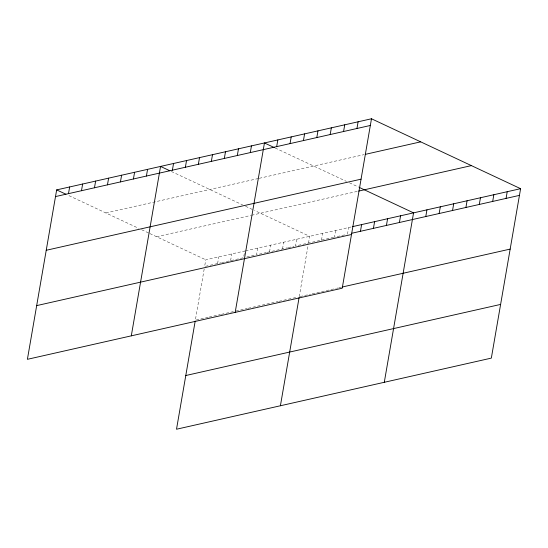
<?xml version="1.0" encoding="UTF-8"?>
<svg xmlns="http://www.w3.org/2000/svg" width="548" height="548" viewBox="0 0 548 548"><rect width="100%" height="100%" fill="white"/><g stroke="black" fill="none" stroke-linecap="round" stroke-linejoin="round"><path stroke-width="0.41" stroke-dasharray="2.74 2.06" d="M204.185 269.013L195.341 320.196L208.329 317.265M221.666 262.65L243.579 257.697L244.737 250.998L205.774 259.8L204.616 266.499L220.851 262.828M217.604 263.561L218.762 256.868M230.592 260.629L231.749 253.93M257.724 248.066L256.567 254.765L266.307 252.56M269.548 251.827L270.705 245.134M282.535 248.895L283.693 242.195M296.68 239.264L295.523 245.963L333.67 237.346M299.235 296.728L308.079 245.545M308.51 243.031L309.668 236.332L254.498 210.466M321.498 240.093L322.656 233.4M335.643 230.461L334.486 237.161L345.85 234.599M347.473 234.229L348.624 227.53M105.874 212.96L258.464 178.49M259.273 178.306L364.03 154.646M156.57 236.729L250.724 215.46M251.532 215.275L357.858 191.259M245.545 250.813L351.062 226.982M246.826 256.964L254.943 255.128M267.116 252.381L287.405 247.799M288.221 247.614L293.899 246.326M209.137 317.08L220.501 314.511M221.317 314.333L234.304 311.394M235.928 311.031L247.292 308.462M248.1 308.277L278.131 301.496M278.946 301.311L297.612 297.098M300.044 296.55L310.6 294.166M312.223 293.796L335.76 288.481M336.568 288.296L338.191 287.933M339.007 287.748L341.438 287.2M275.212 148.001L346.459 181.402M349.439 182.799L358.392 186.998M171.319 171.462L242.565 204.87M245.552 206.267L253.751 210.117M68.966 195.657L138.678 228.338M141.658 229.735L149.111 233.229M149.857 233.578L205.774 259.8"/><path stroke-width="0.82" d="M371.489 118.772L56.663 189.889L27.4 359.317L342.226 288.2L371.489 118.772L520.6 188.683L491.337 358.111L176.511 429.228L195.198 321.039M68.493 193.65L69.651 186.95M81.481 190.718L82.638 184.018M94.468 187.786L95.626 181.087M107.456 184.847L108.614 178.155M120.444 181.915L121.601 175.216M133.424 178.984L134.582 172.284M146.412 176.052L147.57 169.353M131.294 335.849L160.557 166.421L169.784 170.743M172.387 170.181L173.545 163.482M185.375 167.25L186.532 160.55M198.362 164.318L199.52 157.619M211.35 161.386L212.501 154.687M224.331 158.447L225.488 151.755M237.318 155.516L238.476 148.816M250.306 152.584L251.464 145.884M235.181 312.381L264.451 142.953L274.445 147.638M276.671 146.624L277.829 139.932M290.056 143.603L291.207 136.904M303.434 140.583L304.592 133.883M316.812 137.562L317.97 130.862M280.405 405.76L299.092 297.571M330.191 134.541L331.348 127.842M343.575 131.513L344.733 124.821M356.954 128.492L358.111 121.793M360.454 231.297L361.612 224.598M373.441 228.365L374.599 221.666M386.429 225.427L387.587 218.727M399.417 222.495L400.574 215.796M384.292 382.292L413.562 212.864L359.132 187.348M425.782 216.542L426.94 209.843M439.16 213.514L440.318 206.822M452.545 210.494L453.703 203.794M465.923 207.473L467.081 200.774M479.301 204.452L480.459 197.753M492.686 201.431L493.837 194.732M506.064 198.403L507.222 191.711M55.506 196.581L370.332 125.471M365.605 154.289L420.7 141.843M46.231 250.285L361.057 179.169M358.673 191.074L471.396 165.612M352.686 226.612L520.6 188.683M351.528 233.311L519.442 195.383M36.675 305.613L351.501 234.503M342.253 287.015L510.167 249.087M185.786 375.524L500.612 304.414M56.663 189.889L65.89 194.211"/></g></svg>
